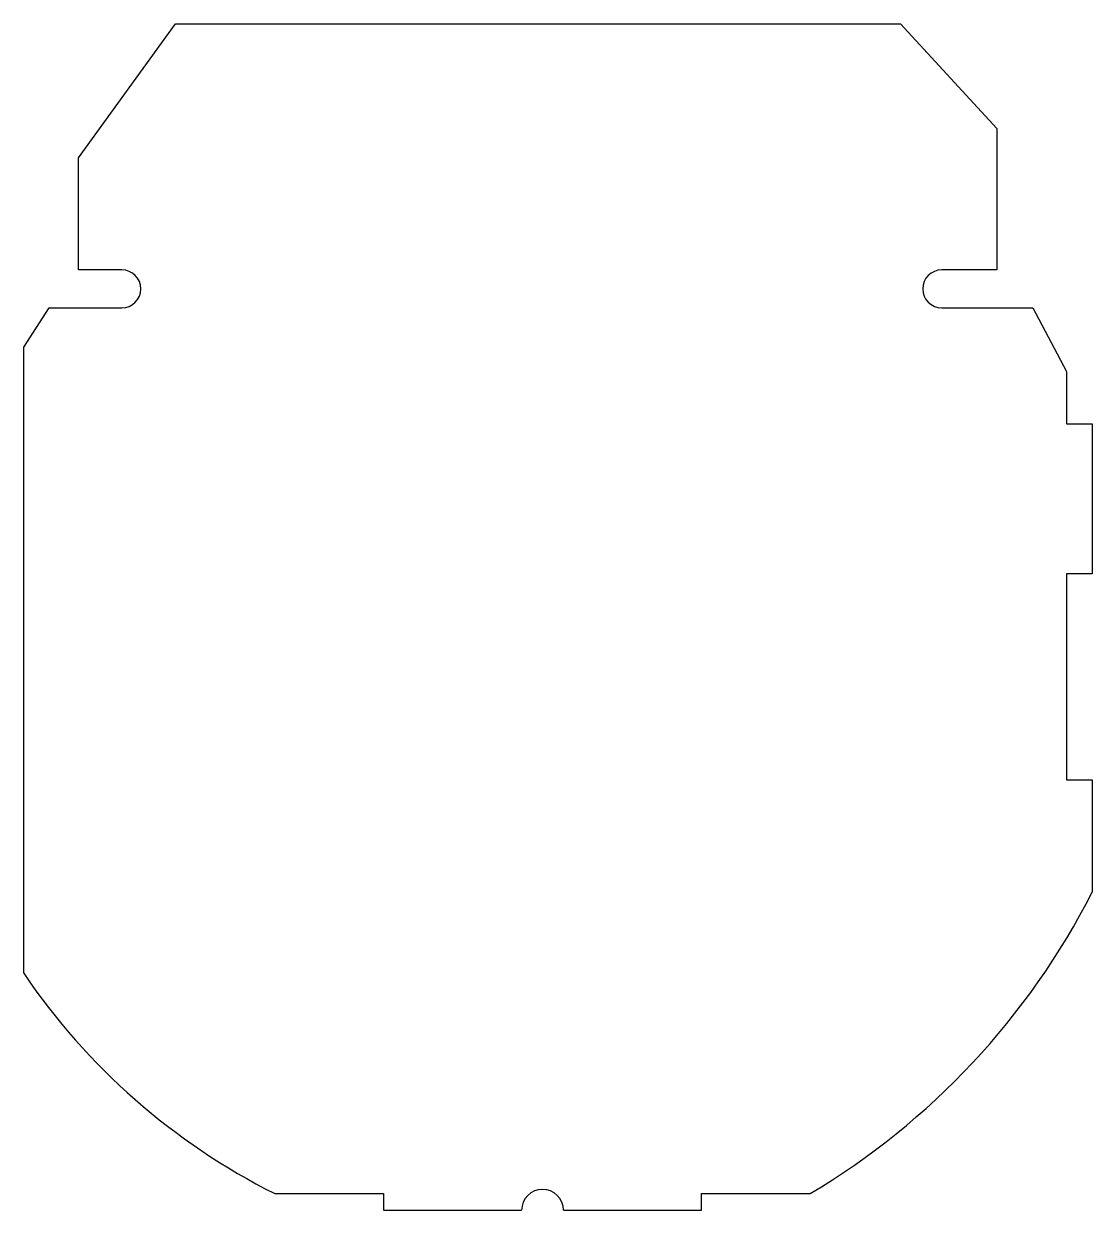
# Model space of a CAD drawing. Extents: x 0 to 63.9, y 0 to 70.9.
import ezdxf

# ---------------------------------------------------------------- set-up
doc = ezdxf.new("R2010")
doc.units = 0
doc.header["$MEASUREMENT"] = 0
doc.layers.add('VISIBLE', color=7, linetype='CONTINUOUS')

msp = doc.modelspace()

# ---------------------------------------------------------------- linework, layer by layer
at = {"layer": 'VISIBLE'}
for p, q in [((3.28, 62.86), (9.07, 70.86)), ((9.07, 70.86), (52.39, 70.86)), ((52.39, 70.86), (58.14, 64.61)), ((58.14, 64.61), (58.14, 56.16)), ((3.28, 56.16), (3.28, 62.86)), ((5.865, 56.16), (3.28, 56.16)), ((58.14, 56.16), (54.855, 56.16)), ((0, 51.54), (1.53, 53.89)), ((1.53, 53.89), (5.865, 53.89)), ((54.855, 53.89), (60.3, 53.89)), ((60.3, 53.89), (62.3, 50.09)), ((0, 14.15), (0, 51.54)), ((62.3, 50.09), (62.3, 46.96)), ((62.3, 46.96), (63.85, 46.96)), ((63.85, 46.96), (63.85, 38.01)), ((62.3, 38.01), (62.3, 25.71)), ((63.85, 38.01), (62.3, 38.01)), ((62.3, 25.71), (63.85, 25.71)), ((63.85, 25.71), (63.85, 19)), ((15, 1), (21.5, 1)), ((21.5, 1), (21.5, 0)), ((40.5, 0), (40.5, 1)), ((40.5, 1), (47, 1)), ((21.5, 0), (29.75, 0)), ((32.25, 0), (40.5, 0))]:
    msp.add_line(p, q, dxfattribs=at)
for centre, radius, start, end in [((5.865, 55.025), 1.135, 270, 90), ((54.855, 55.025), 1.135, 90, 270), ((24.276, 39.159), 44.412, 300.77401, 333.00597), ((32.67, 36.286), 39.462, 214.11994, 243.40013), ((31, 0), 1.25, 0, 180)]:
    msp.add_arc(centre, radius, start, end, dxfattribs=at)

doc.saveas('drawing.dxf')
